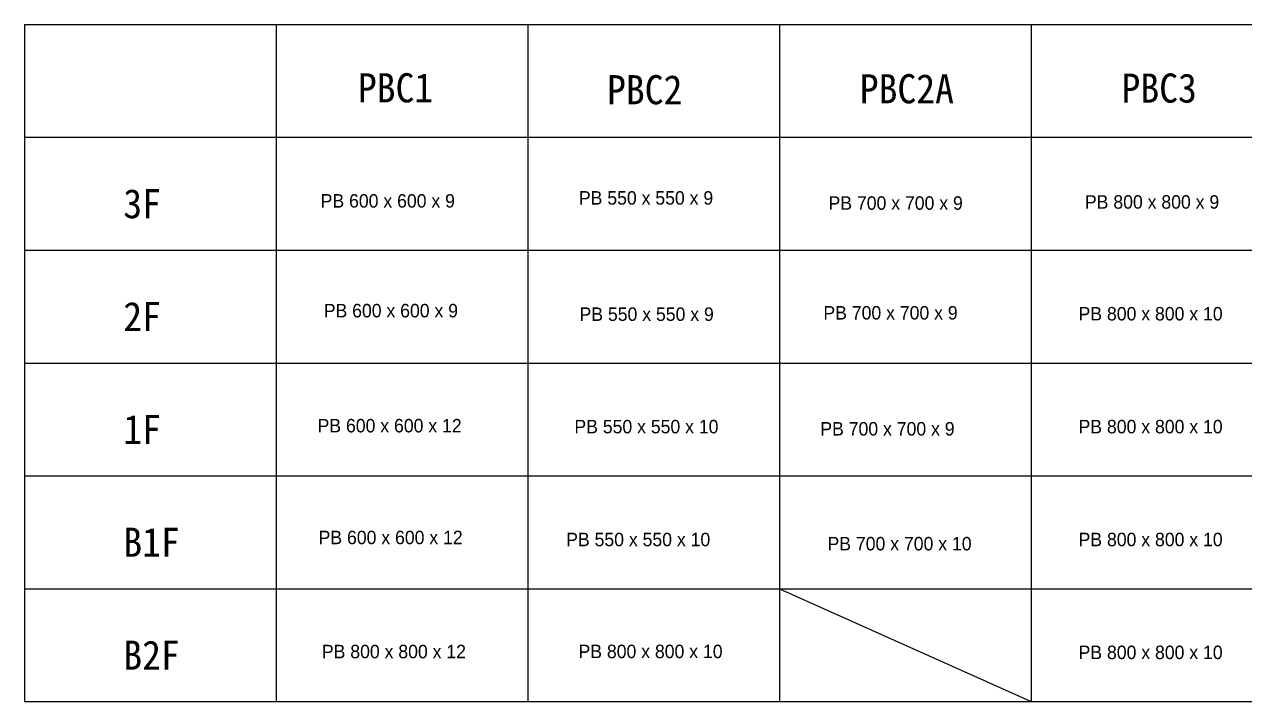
# Model space of a CAD drawing. Extents: x 152195838 to 160350639, y 364657247 to 370318102.
# Drawn here: x 160063346 to 160137023, y 364701054 to 364741982 of the extents above; entities that cross this region are included whole.
import ezdxf
from ezdxf.enums import TextEntityAlignment as Align

# ---------------------------------------------------------------- set-up
doc = ezdxf.new("R2010")
doc.units = 0
doc.header["$MEASUREMENT"] = 0
for name, color, linetype in [('ELE', 4, 'CONTINUOUS'), ('TEX', 3, 'CONTINUOUS'), ('text', 3, 'CONTINUOUS')]:
    doc.layers.add(name, color=color, linetype=linetype)
doc.styles.add('CGS-LEAD', font='', dxfattribs={"width": 0.9})
doc.styles.add('돋움체', font='')
doc.styles.get('CGS-LEAD').set_extended_font_data('Dotum')
doc.styles.get('돋움체').set_extended_font_data('DotumChe')

msp = doc.modelspace()

# ---------------------------------------------------------------- linework, layer by layer
at = {"layer": 'ELE'}
for p, q in [((160063345.8464, 364741981.897), (160063345.8464, 364701054.123)), ((160063345.8464, 364741981.897), (160200114.6856, 364741981.897)), ((160078542.3841, 364741981.897), (160078542.3841, 364701054.123)), ((160093738.9218, 364741981.897), (160093738.9218, 364701054.123)), ((160108935.4595, 364741981.897), (160108935.4595, 364701054.123)), ((160124131.9971, 364741981.897), (160124131.9971, 364701054.123)), ((160063345.8464, 364735160.6014), (160200114.6856, 364735160.6014)), ((160063345.8464, 364728339.3057), (160200114.6856, 364728339.3057)), ((160063345.8464, 364721518.01), (160200114.6856, 364721518.01)), ((160063345.8464, 364714696.7143), (160200114.6856, 364714696.7143)), ((160063345.8464, 364707875.4187), (160200114.6856, 364707875.4187)), ((160108935.4595, 364707875.4187), (160124131.9971, 364701054.123)), ((160063345.8464, 364701054.123), (160200114.6856, 364701054.123))]:
    msp.add_line(p, q, dxfattribs=at)

# ---------------------------------------------------------------- texts
at = {"layer": 'TEX', "color": 3, "style": '돋움체'}
for s, p in [('PBC1', (160083479.7082, 364738149.6325)), ('PBC2', (160098526.1919, 364738034.463)), ('PBC2A', (160113785.9462, 364738092.5164)), ('PBC3', (160129590.3454, 364738133.3136))]:
    msp.add_text(s, height=1760, dxfattribs=at).set_placement(p, align=Align.MIDDLE_LEFT)
for s, p in [('3F', (160069316.6502, 364730267.9079)), ('2F', (160069316.6502, 364723446.6122)), ('1F', (160069316.6502, 364716625.3165)), ('B1F', (160069316.6502, 364709804.0208)), ('B2F', (160069316.6502, 364702982.7252))]:
    msp.add_text(s, height=1760, dxfattribs=at).set_placement(p)
at = {"layer": 'text', "color": 7, "style": 'CGS-LEAD'}
for s, p in [('PB 550 x 550 x 9', (160096827.8507, 364731495.8865)), ('PB 600 x 600 x 9', (160081234.3422, 364731316.3787)), ('PB 700 x 700 x 9', (160111900.335, 364731185.8276)), ('PB 800 x 800 x 9', (160127382.1954, 364731251.1032)), ('PB 600 x 600 x 9', (160081420.4222, 364724682.7503)), ('PB 550 x 550 x 9', (160096865.0667, 364724470.6047)), ('PB 700 x 700 x 9', (160111590.2016, 364724552.1992)), ('PB 800 x 800 x 10', (160126997.63, 364724495.0831)), ('PB 600 x 600 x 12', (160081048.2621, 364717730.9035)), ('PB 550 x 550 x 10', (160096554.9332, 364717673.7874)), ('PB 700 x 700 x 9', (160111404.1215, 364717543.2363)), ('PB 800 x 800 x 10', (160126997.63, 364717673.7874)), ('PB 600 x 600 x 12', (160081110.2888, 364710974.8834)), ('PB 550 x 550 x 10', (160096058.7198, 364710852.4917)), ('PB 800 x 800 x 10', (160126997.63, 364710852.4917)), ('PB 700 x 700 x 10', (160111838.3083, 364710599.5489)), ('PB 800 x 800 x 12', (160081308.7742, 364704080.1527)), ('PB 800 x 800 x 10', (160096803.04, 364704088.3121)), ('PB 800 x 800 x 10', (160126997.63, 364704031.196))]:
    msp.add_text(s, height=813.695995, dxfattribs=at).set_placement(p, align=Align.MIDDLE_LEFT)

doc.saveas('drawing.dxf')
